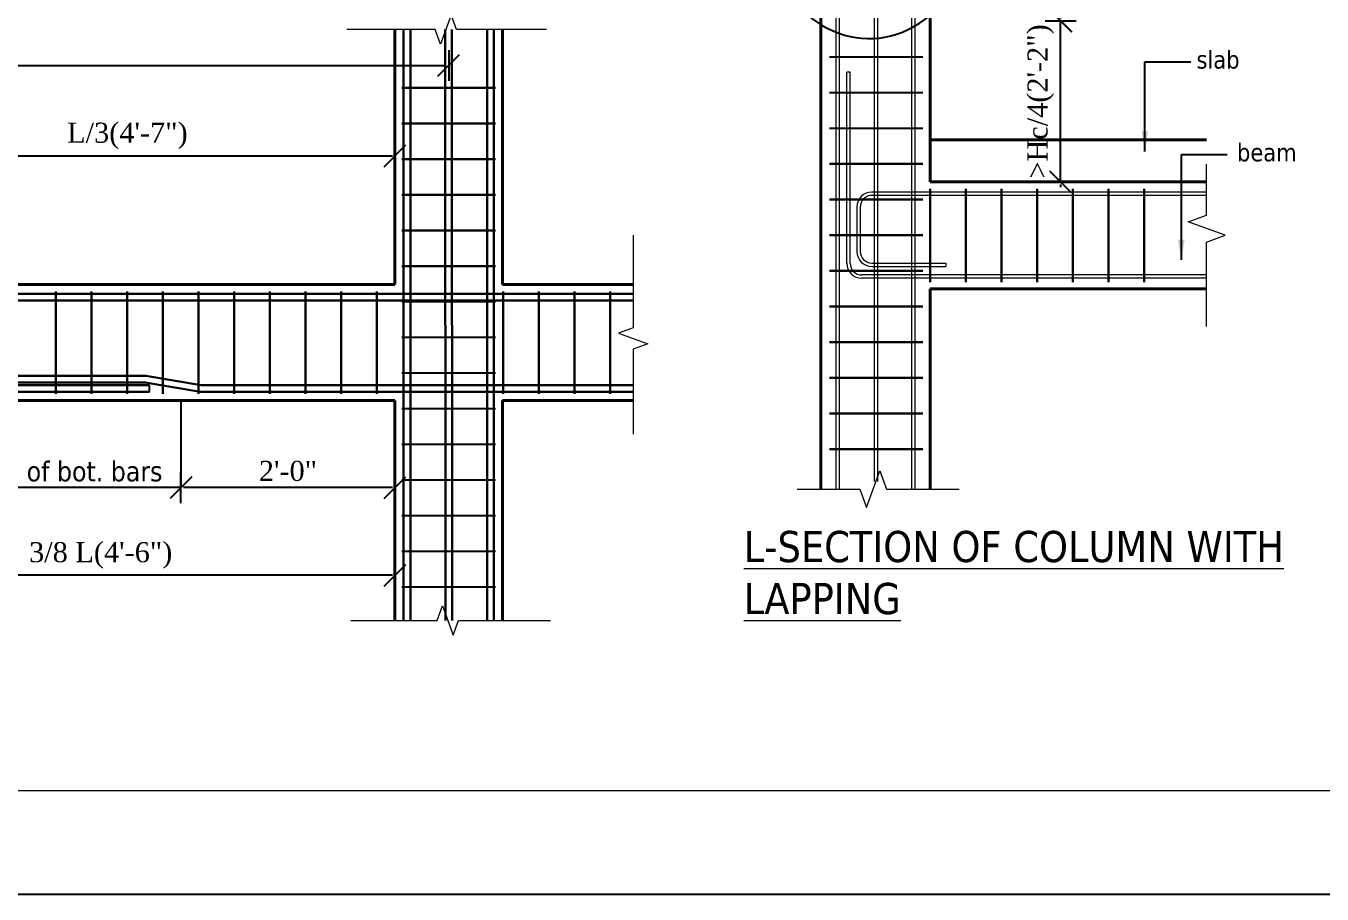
# Model space of a CAD drawing. Header units: inches. Extents: x 45643 to 70559, y -8725 to 1713.
# Drawn here: x 69176 to 69757, y -5487 to -5098 of the extents above; entities that cross this region are included whole.
import ezdxf

# ---------------------------------------------------------------- set-up
doc = ezdxf.new("R2010")
doc.units = ezdxf.units.IN
doc.header["$MEASUREMENT"] = 0
doc.layers.add('DIM', color=5, linetype='Continuous')
for name, color, linetype, lineweight in [('ELE1', 3, 'Continuous', 9), ('hatch', 30, 'Continuous', 5), ('STIRRUPS', 7, 'Continuous', 30), ('Text', 7, 'Continuous', 9), ('trench', 7, 'Continuous', 40), ('WALL', 240, 'Continuous', 30)]:
    doc.layers.add(name, color=color, linetype=linetype, lineweight=lineweight)
doc.styles.add('RomanS', font='stylu.ttf', dxfattribs={"height": 2})
doc.styles.add('Tahoma', font='tahoma.ttf')
doc.styles.add('times new roman', font='times.ttf', dxfattribs={"height": 6})
doc.dimstyles.new('ARROW', dxfattribs={"dimscale": 0, "dimtxt": 7, "dimasz": 9, "dimexe": 6, "dimexo": 12, "dimgap": 2.75, "dimtad": 1, "dimdec": 0, "dimzin": 3, "dimdsep": 46, "dimlunit": 4, "dimtxsty": 'RomanS', "dimcen": 0.09375, "dimse1": 1, "dimse2": 1, "dimclrd": 1, "dimclre": 1, "dimclrt": 256, "dimadec": 0, "dimazin": 0, "dimtfac": 0.75, "dimtdec": 0, "dimtix": 1, "dimtmove": 0, "dimatfit": 3, "dimfxl": 1, "dimtolj": 1, "dimtzin": 0, "dimarcsym": 0})
doc.dimstyles.new("gan2'", dxfattribs={"dimscale": 96, "dimtxt": 0.09375, "dimasz": 0.012, "dimexe": 0.09375, "dimexo": 0.15625, "dimgap": 0.03, "dimtad": 1, "dimdec": 1, "dimlfac": 0.25, "dimzin": 3, "dimdsep": 46, "dimlunit": 4, "dimtxsty": 'times new roman', "dimblk": 'gg', "dimcen": 0.09375, "dimdle": 0.09375, "dimse1": 1, "dimse2": 1, "dimclre": 34, "dimadec": 0, "dimazin": 0, "dimtfac": 1, "dimtdec": 1, "dimtix": 1, "dimtmove": 0, "dimatfit": 3, "dimfxl": 1, "dimfrac": 2, "dimtolj": 1, "dimtzin": 1, "dimarcsym": 0})

# ---------------------------------------------------------------- blocks, each defined once
blk = doc.blocks.new('*D583')
at = {"layer": 'Defpoints', "color": 0, "lineweight": -3, "transparency": 16777216}
for p in [(78289.18, 76194.18), (78457.18, 76188.9), (78289.18, 76149.76)]:
    blk.add_point(p, dxfattribs=at)
at = {"layer": 'DIM', "color": 0, "lineweight": -2, "transparency": 16777216}
for p, q in [((78289.18, 76193.93), (78289.18, 76149.68)), ((78457.18, 76188.65), (78457.18, 76149.68)), ((78457.05, 76149.76), (78289.3, 76149.76))]:
    blk.add_line(p, q, dxfattribs=at)
at = {"layer": 'DIM', "color": 0, "lineweight": -3, "transparency": 16777216}
for points in [[(78289.3, 76149.78), (78289.3, 76149.74), (78289.18, 76149.76)], [(78457.05, 76149.78), (78457.05, 76149.74), (78457.18, 76149.76)]]:
    blk.add_solid(points, dxfattribs=at)
at = {"layer": 'DIM', "color": 7, "transparency": 16777216, "insert": (78373.18, 76155.8), "char_height": 9, "attachment_point": 5, "style": 'Tahoma'}
blk.add_mtext('\\A1;zone for splicing of bot. bars', dxfattribs=at)
blk = doc.blocks.new('gg')
at = {"layer": 'DIM'}
for p, q in [((0, 6), (0, -6)), ((-4.24, -4.24), (4.24, 4.24))]:
    blk.add_line(p, q, dxfattribs=at)
blk = doc.blocks.new('*D586')
at = {"layer": 'Defpoints', "color": 0, "lineweight": -3, "transparency": 16777216}
for p in [(78457.18, 76188.9), (78553.18, 76188.9), (78457.18, 76149.76)]:
    blk.add_point(p, dxfattribs=at)
at = {"layer": 'DIM', "color": 0, "lineweight": -2, "transparency": 16777216}
blk.add_line((78552.03, 76149.76), (78458.33, 76149.76), dxfattribs=at)
at = {"layer": 'DIM', "color": 0, "lineweight": -2, "transparency": 16777216, "xscale": 1.152, "yscale": 1.152, "zscale": 1.152, "rotation": 180}
blk.add_blockref('gg', (78457.18, 76149.76), dxfattribs=at)
at = {"layer": 'DIM', "color": 0, "lineweight": -2, "transparency": 16777216, "xscale": 1.152, "yscale": 1.152, "zscale": 1.152}
blk.add_blockref('gg', (78553.18, 76149.76), dxfattribs=at)
at = {"layer": 'DIM', "color": 0, "transparency": 16777216, "insert": (78505.18, 76157.22), "char_height": 9, "attachment_point": 5, "style": 'times new roman'}
blk.add_mtext('\\A1;2\'-0"', dxfattribs=at)
blk = doc.blocks.new('*D587')
at = {"layer": 'Defpoints', "color": 0, "lineweight": -3, "transparency": 16777216}
for p in [(78289.18, 76125.78), (78553.18, 76125.78), (78289.18, 76110.44)]:
    blk.add_point(p, dxfattribs=at)
at = {"layer": 'DIM', "color": 0, "lineweight": -2, "transparency": 16777216}
blk.add_line((78552.03, 76110.44), (78290.33, 76110.44), dxfattribs=at)
at = {"layer": 'DIM', "color": 0, "lineweight": -2, "transparency": 16777216, "xscale": 1.152, "yscale": 1.152, "zscale": 1.152, "rotation": 180}
blk.add_blockref('gg', (78289.18, 76110.44), dxfattribs=at)
at = {"layer": 'DIM', "color": 0, "lineweight": -2, "transparency": 16777216, "xscale": 1.152, "yscale": 1.152, "zscale": 1.152}
blk.add_blockref('gg', (78553.18, 76110.44), dxfattribs=at)
at = {"layer": 'DIM', "color": 0, "transparency": 16777216, "insert": (78421.18, 76119.35), "char_height": 9, "attachment_point": 5, "style": 'times new roman'}
blk.add_mtext('\\A1;3/8 L(4\'-6")', dxfattribs=at)
blk = doc.blocks.new('*D590')
at = {"layer": 'Defpoints', "color": 0, "lineweight": -3, "transparency": 16777216}
for p in [(78553.18, 76298.67), (78313.14, 76240.9), (78553.18, 76240.9)]:
    blk.add_point(p, dxfattribs=at)
at = {"layer": 'DIM', "color": 0, "lineweight": -2, "transparency": 16777216}
blk.add_line((78314.29, 76298.67), (78552.03, 76298.67), dxfattribs=at)
at = {"layer": 'DIM', "color": 0, "lineweight": -2, "transparency": 16777216, "xscale": 1.152, "yscale": 1.152, "zscale": 1.152, "rotation": 180}
blk.add_blockref('gg', (78313.14, 76298.67), dxfattribs=at)
at = {"layer": 'DIM', "color": 0, "lineweight": -2, "transparency": 16777216, "xscale": 1.152, "yscale": 1.152, "zscale": 1.152}
blk.add_blockref('gg', (78553.18, 76298.67), dxfattribs=at)
at = {"layer": 'DIM', "color": 0, "transparency": 16777216, "insert": (78433.16, 76307.59), "char_height": 9, "attachment_point": 5, "style": 'times new roman'}
blk.add_mtext('\\A1;L/3(4\'-7")', dxfattribs=at)
blk = doc.blocks.new('*D593')
at = {"layer": 'Defpoints', "color": 0, "lineweight": -3, "transparency": 16777216}
for p in [(77808.97, 76349.3), (78577.28, 76348.11), (78577.28, 76339.22)]:
    blk.add_point(p, dxfattribs=at)
at = {"layer": 'DIM', "color": 0, "lineweight": -2, "transparency": 16777216}
blk.add_line((77810.12, 76339.22), (78576.13, 76339.22), dxfattribs=at)
at = {"layer": 'DIM', "color": 0, "lineweight": -2, "transparency": 16777216, "xscale": 1.152, "yscale": 1.152, "zscale": 1.152, "rotation": 180}
blk.add_blockref('gg', (77808.97, 76339.22), dxfattribs=at)
at = {"layer": 'DIM', "color": 0, "lineweight": -2, "transparency": 16777216, "xscale": 1.152, "yscale": 1.152, "zscale": 1.152}
blk.add_blockref('gg', (78577.28, 76339.22), dxfattribs=at)
at = {"layer": 'DIM', "color": 0, "transparency": 16777216, "insert": (78193.12, 76348.13), "char_height": 9, "attachment_point": 5, "style": 'times new roman'}
blk.add_mtext('\\A1;L(13\'-6")', dxfattribs=at)
blk = doc.blocks.new('*D596')
at = {"layer": 'Defpoints', "color": 0, "lineweight": -3, "transparency": 16777216}
for p in [(78053.04, 75275.33), (78128.73, 75275.33), (78090.58, 75203.17)]:
    blk.add_point(p, dxfattribs=at)
at = {"layer": 'DIM', "color": 0, "lineweight": -2, "transparency": 16777216}
for p, q in [((78128.73, 75276.48), (78128.73, 75277.64)), ((78128.73, 75203.17), (78128.73, 75275.33)), ((78128.73, 75202.01), (78128.73, 75200.86))]:
    blk.add_line(p, q, dxfattribs=at)
at = {"layer": 'DIM', "color": 0, "lineweight": -2, "transparency": 16777216, "xscale": 1.152, "yscale": 1.152, "zscale": 1.152}
for p, rotation in [((78128.73, 75275.33), 270), ((78128.73, 75203.17), 90)]:
    blk.add_blockref('gg', p, dxfattribs=dict(at, rotation=rotation))
at = {"layer": 'DIM', "color": 0, "transparency": 16777216, "insert": (78119.82, 75239.25), "char_height": 9, "attachment_point": 5, "rotation": 90, "style": 'times new roman'}
blk.add_mtext('\\A1;>Hc/4(2\'-2")', dxfattribs=at)
blk = doc.blocks.new('*D597')
at = {"layer": 'Defpoints', "color": 0, "lineweight": -3, "transparency": 16777216}
for p in [(78128.79, 75527), (78128.79, 75527), (78053.04, 75275.33)]:
    blk.add_point(p, dxfattribs=at)
at = {"layer": 'DIM', "color": 0, "lineweight": -2, "transparency": 16777216}
blk.add_line((78128.79, 75276.48), (78128.79, 75525.85), dxfattribs=at)
at = {"layer": 'DIM', "color": 0, "lineweight": -2, "transparency": 16777216, "xscale": 1.152, "yscale": 1.152, "zscale": 1.152}
for p, rotation in [((78128.79, 75527), 90), ((78128.79, 75275.33), 270)]:
    blk.add_blockref('gg', p, dxfattribs=dict(at, rotation=rotation))
at = {"layer": 'DIM', "color": 0, "transparency": 16777216, "insert": (78119.87, 75401.17), "char_height": 9, "attachment_point": 5, "rotation": 90, "style": 'times new roman'}
blk.add_mtext('\\A1;<Hc/2(4\'-4")', dxfattribs=at)
blk = doc.blocks.new('DSGCV')
at = {"layer": 'DIM', "linetype": 'Continuous', "ltscale": 0.5}
blk.add_line((78443.13, 76192.8), (78443.13, 76195.8), dxfattribs=at)
at = {"layer": 'hatch', "linetype": 'Continuous'}
for points in [[(78621.18, 76355.39), (78580.82, 76355.39), (78578.42, 76361.99), (78573.62, 76348.8), (78571.22, 76355.39), (78531.63, 76355.39)], [(78660.07, 76263.11), (78660.07, 76221.48), (78653.47, 76219.08), (78666.66, 76214.28), (78660.07, 76211.88), (78660.07, 76173.77)], [(78533.39, 76090.09), (78572.06, 76090.09), (78574.46, 76096.68), (78579.26, 76083.5), (78581.66, 76090.09), (78622.93, 76090.09)]]:
    blk.add_lwpolyline(points, dxfattribs=at)
at = {"layer": 'STIRRUPS', "const_width": 1}
for points in [[(78598.38, 76329.2), (78556.18, 76329.2)], [(78598.38, 76313.2), (78556.18, 76313.2)], [(78556.18, 76313.2), (78598.38, 76313.2)], [(78556.18, 76297.2), (78598.38, 76297.2)], [(78556.18, 76281.2), (78598.38, 76281.2)], [(78556.18, 76265.2), (78598.38, 76265.2)], [(78556.18, 76249.2), (78598.38, 76249.2)], [(78401.07, 76237.9), (78401.07, 76191.85)], [(78417.07, 76237.9), (78417.07, 76191.85)], [(78433.07, 76237.9), (78433.07, 76191.85)], [(78449.07, 76237.9), (78449.07, 76191.85)], [(78465.07, 76237.9), (78465.07, 76191.85)], [(78481.07, 76237.9), (78481.07, 76191.85)], [(78497.07, 76237.9), (78497.07, 76191.85)], [(78513.07, 76237.9), (78513.07, 76191.85)], [(78529.07, 76237.9), (78529.07, 76191.85)], [(78545.07, 76237.9), (78545.07, 76191.85)], [(78601.76, 76237.9), (78601.76, 76191.85)], [(78617.76, 76237.9), (78617.76, 76191.85)], [(78633.76, 76237.9), (78633.76, 76191.85)], [(78649.76, 76237.9), (78649.76, 76191.85)], [(78556.18, 76233.2), (78598.38, 76233.2)], [(78556.18, 76217.2), (78598.38, 76217.2)], [(78556.18, 76201.2), (78598.38, 76201.2)], [(78556.18, 76185.2), (78598.38, 76185.2)], [(78556.18, 76169.2), (78598.38, 76169.2)], [(78598.38, 76153.2), (78556.18, 76153.2)], [(78556.18, 76153.2), (78598.38, 76153.2)], [(78598.38, 76137.2), (78556.18, 76137.2)], [(78598.38, 76121.2), (78556.18, 76121.2)], [(78598.38, 76105.2), (78556.18, 76105.2)]]:
    blk.add_lwpolyline(points, dxfattribs=at)
at = {"layer": 'trench'}
for p, q in [((78553.18, 76355.39), (78553.18, 76240.9)), ((78601.38, 76355.39), (78601.38, 76240.9)), ((77833.07, 76240.9), (78553.18, 76240.9)), ((78601.38, 76240.9), (78660.07, 76240.9)), ((77833.07, 76188.9), (78553.18, 76188.9)), ((78553.18, 76188.9), (78553.18, 76090.09)), ((78601.38, 76188.9), (78601.38, 76090.09)), ((78601.38, 76188.9), (78660.07, 76188.9))]:
    blk.add_line(p, q, dxfattribs=at)
at = {"layer": 'WALL', "color": 3}
for points in [[(78557.08, 76355.39), (78557.08, 76090.09)], [(78560.08, 76355.39), (78560.08, 76090.09)], [(78575.73, 76355.39), (78575.79, 76090.09)], [(78578.73, 76355.39), (78578.79, 76090.09)], [(78594.48, 76355.39), (78594.48, 76090.09)], [(78597.48, 76355.39), (78597.48, 76090.09)], [(78256.32, 76236.7), (78660.07, 76236.7)], [(78256.32, 76233.7), (78660.07, 76233.7)], [(78256.32, 76195.73), (78443.13, 76195.8)], [(78660.07, 76195.8), (78466.25, 76195.8), (78441.43, 76199.95), (78310.53, 76199.95)], [(78660.07, 76192.8), (78466, 76192.8), (78441.18, 76196.95), (78310.53, 76196.95)], [(78256.32, 76192.73), (78443.13, 76192.8)]]:
    blk.add_lwpolyline(points, dxfattribs=at)
at = {"layer": 'DIM'}
for base, p1, p2, text, picture, middle in [((78577.28, 76339.22), (77808.97, 76349.3), (78577.28, 76348.11), 'L(13\'-6")', '*D593', (78193.12, 76348.13)), ((78553.18, 76298.67), (78313.14, 76240.9), (78553.18, 76240.9), 'L/3(4\'-7")', '*D590', (78433.16, 76307.59))]:
    dim = blk.add_linear_dim(base=base, p1=p1, p2=p2, text=text, dimstyle="gan2'", dxfattribs=at)
    dim.commit()
    dim.dimension.update_dxf_attribs({"geometry": picture, "text_midpoint": middle})
dim = blk.add_linear_dim(base=(78289.18, 76149.76), p1=(78457.18, 76188.9), p2=(78289.18, 76194.18), angle=180, text='zone for splicing of bot. bars', dimstyle='ARROW', override={"dimscale": 1, "dimtmove": 1}, dxfattribs=at)
dim.commit()
dim.dimension.update_dxf_attribs({"geometry": '*D583', "text_midpoint": (78373.18, 76155.8)})
dim = blk.add_linear_dim(base=(78457.18, 76149.76), p1=(78553.18, 76188.9), p2=(78457.18, 76188.9), angle=180, dimstyle="gan2'", dxfattribs=at)
dim.commit()
dim.dimension.update_dxf_attribs({"geometry": '*D586', "text_midpoint": (78505.18, 76157.22)})
dim = blk.add_linear_dim(base=(78289.18, 76110.44), p1=(78553.18, 76125.78), p2=(78289.18, 76125.78), angle=180, text='3/8 L(4\'-6")', dimstyle="gan2'", dxfattribs=at)
dim.commit()
dim.dimension.update_dxf_attribs({"geometry": '*D587', "text_midpoint": (78421.18, 76119.35)})
blk = doc.blocks.new('EWTDF')
at = {"layer": 'DIM'}
blk.add_ellipse((78041.83, 75351.48), major_axis=(-1.88, 84), ratio=0.677645, start_param=1.968998, end_param=7.853982, dxfattribs=at)
at = {"layer": 'hatch', "linetype": 'Continuous'}
for points in [[(78194.22, 75138.29), (78194.22, 75176.19), (78202.47, 75179.19), (78185.98, 75185.19), (78194.22, 75188.19), (78194.22, 75211.15)], [(78010.5, 75065.32), (78038.65, 75065.32), (78041.65, 75057.07), (78047.65, 75073.56), (78050.65, 75065.32), (78083.16, 75065.32)]]:
    blk.add_lwpolyline(points, dxfattribs=at)
at = {"layer": 'STIRRUPS', "const_width": 1}
for points in [[(78066.92, 75259.22), (78024.92, 75259.22)], [(78066.92, 75243.22), (78024.92, 75243.22)], [(78066.92, 75227.22), (78024.92, 75227.22)], [(78066.92, 75211.22), (78024.92, 75211.22)], [(78070.17, 75200.17), (78070.17, 75158.12)], [(78086.17, 75200.17), (78086.17, 75158.12)], [(78102.17, 75200.17), (78102.17, 75158.12)], [(78118.17, 75200.17), (78118.17, 75158.12)], [(78134.17, 75200.17), (78134.17, 75158.12)], [(78150.17, 75200.17), (78150.17, 75158.12)], [(78166.17, 75200.17), (78166.17, 75158.12)], [(78066.92, 75195.22), (78024.92, 75195.22)], [(78066.92, 75179.22), (78024.92, 75179.22)], [(78066.92, 75163.22), (78024.92, 75163.22)], [(78066.92, 75147.22), (78024.92, 75147.22)], [(78066.92, 75131.22), (78024.92, 75131.22)], [(78066.92, 75115.22), (78024.92, 75115.22)], [(78066.92, 75099.22), (78024.92, 75099.22)], [(78066.92, 75083.22), (78024.92, 75083.22)]]:
    blk.add_lwpolyline(points, dxfattribs=at)
at = {"layer": 'trench'}
for p, q in [((78021.17, 75751.14), (78021.17, 75065.32)), ((78070.17, 75599.17), (78070.17, 75203.17)), ((78070.17, 75222.11), (78194.22, 75222.11)), ((78070.17, 75203.17), (78194.22, 75203.17)), ((78070.17, 75155.17), (78194.22, 75155.17)), ((78070.17, 75155.17), (78070.17, 75065.32)), ((78070.17, 75155.17), (78194.22, 75155.17)), ((78194.22, 75155.17), (78073.17, 75155.17))]:
    blk.add_line(p, q, dxfattribs=at)
at = {"layer": 'WALL', "color": 3, "lineweight": 0}
for p, q in [((78032.79, 75166.66), (78032.79, 75252.34)), ((78034.29, 75252.34), (78032.79, 75252.34)), ((78034.29, 75166.66), (78034.29, 75252.34)), ((78194.22, 75198.61), (78044.07, 75198.61)), ((78194.22, 75197.11), (78044.07, 75197.11)), ((78037.32, 75191.86), (78037.32, 75171.99)), ((78038.82, 75191.86), (78038.82, 75171.99)), ((78044.07, 75166.74), (78077.2, 75166.74)), ((78044.07, 75165.24), (78077.2, 75165.24)), ((78077.2, 75166.74), (78077.2, 75165.24)), ((78194.22, 75161.41), (78039.54, 75161.41)), ((78194.22, 75159.91), (78039.54, 75159.91))]:
    blk.add_line(p, q, dxfattribs=at)
for points in [[(78045.17, 75068.8), (78045.17, 75754.63)], [(78046.67, 75068.8), (78046.67, 75754.63)], [(78061.92, 75065.32), (78061.92, 75511.66)], [(78063.42, 75065.32), (78063.42, 75511.66)], [(78027.92, 75399.41), (78027.92, 75065.32)], [(78029.42, 75399.41), (78029.42, 75065.32)]]:
    blk.add_lwpolyline(points, dxfattribs=at)
for centre, radius, start, end in [((78044.07, 75191.86), 6.75, 90, 180), ((78044.07, 75191.86), 5.25, 90, 180), ((78044.07, 75171.99), 6.75, 180, 270), ((78044.07, 75171.99), 5.25, 180, 270), ((78039.54, 75166.66), 6.75, 180, 270), ((78039.54, 75166.66), 5.25, 180, 270)]:
    blk.add_arc(centre, radius, start, end, dxfattribs=at)
at = {"layer": 'Text', "style": 'Tahoma'}
for s, p in [('slab', (78189.68, 75254.02)), (' beam', (78204.83, 75212.39))]:
    blk.add_text(s, height=8, dxfattribs=at).set_placement(p)
at = {"layer": 'Text', "insert": (77986.58, 75046.56), "char_height": 14, "width": 247.7523, "attachment_point": 1, "style": 'Tahoma'}
blk.add_mtext('{\\LL-SECTION OF COLUMN WITH LAPPING}', dxfattribs=at)
at = {"layer": 'DIM'}
for base, p1, p2, text, picture, middle in [((78128.79, 75527), (78053.04, 75275.33), (78128.79, 75527), '<Hc/2(4\'-4")', '*D597', (78119.87, 75401.17)), ((78128.73, 75275.33), (78090.58, 75203.17), (78053.04, 75275.33), '>Hc/4(2\'-2")', '*D596', (78119.82, 75239.25))]:
    dim = blk.add_linear_dim(base=base, p1=p1, p2=p2, angle=90, text=text, dimstyle="gan2'", dxfattribs=at)
    dim.commit()
    dim.dimension.update_dxf_attribs({"geometry": picture, "text_midpoint": middle})
for points in [[(78166.52, 75216.85), (78166.52, 75257.11), (78187.1, 75257.11)], [(78182.87, 75168.26), (78182.87, 75215.49), (78203.45, 75215.49)]]:
    blk.add_leader(points, dimstyle='ARROW', override={"dimscale": 1, "dimgap": 0.03125, "dimtad": 0}, dxfattribs=at)

msp = doc.modelspace()

# ---------------------------------------------------------------- linework, layer by layer
at = {"layer": 'Defpoints'}
msp.add_lwpolyline([(70559.247, -3239.316), (67381.647, -3239.316), (67381.647, -5487.285), (70559.247, -5487.285)], close=True, dxfattribs=at)
at = {"layer": 'ELE1'}
msp.add_lwpolyline([(67427.965, -3285.634), (70512.929, -3285.634), (70512.929, -5440.967), (67427.965, -5440.967)], close=True, dxfattribs=at)

# ---------------------------------------------------------------- block references
at = {"color": 0, "lineweight": -3}
for name, p in [('EWTDF', (-8488.63, -80370.881)), ('DSGCV', (-9211.689, -81454.678))]:
    msp.add_blockref(name, p, dxfattribs=at)

doc.saveas('drawing.dxf')
